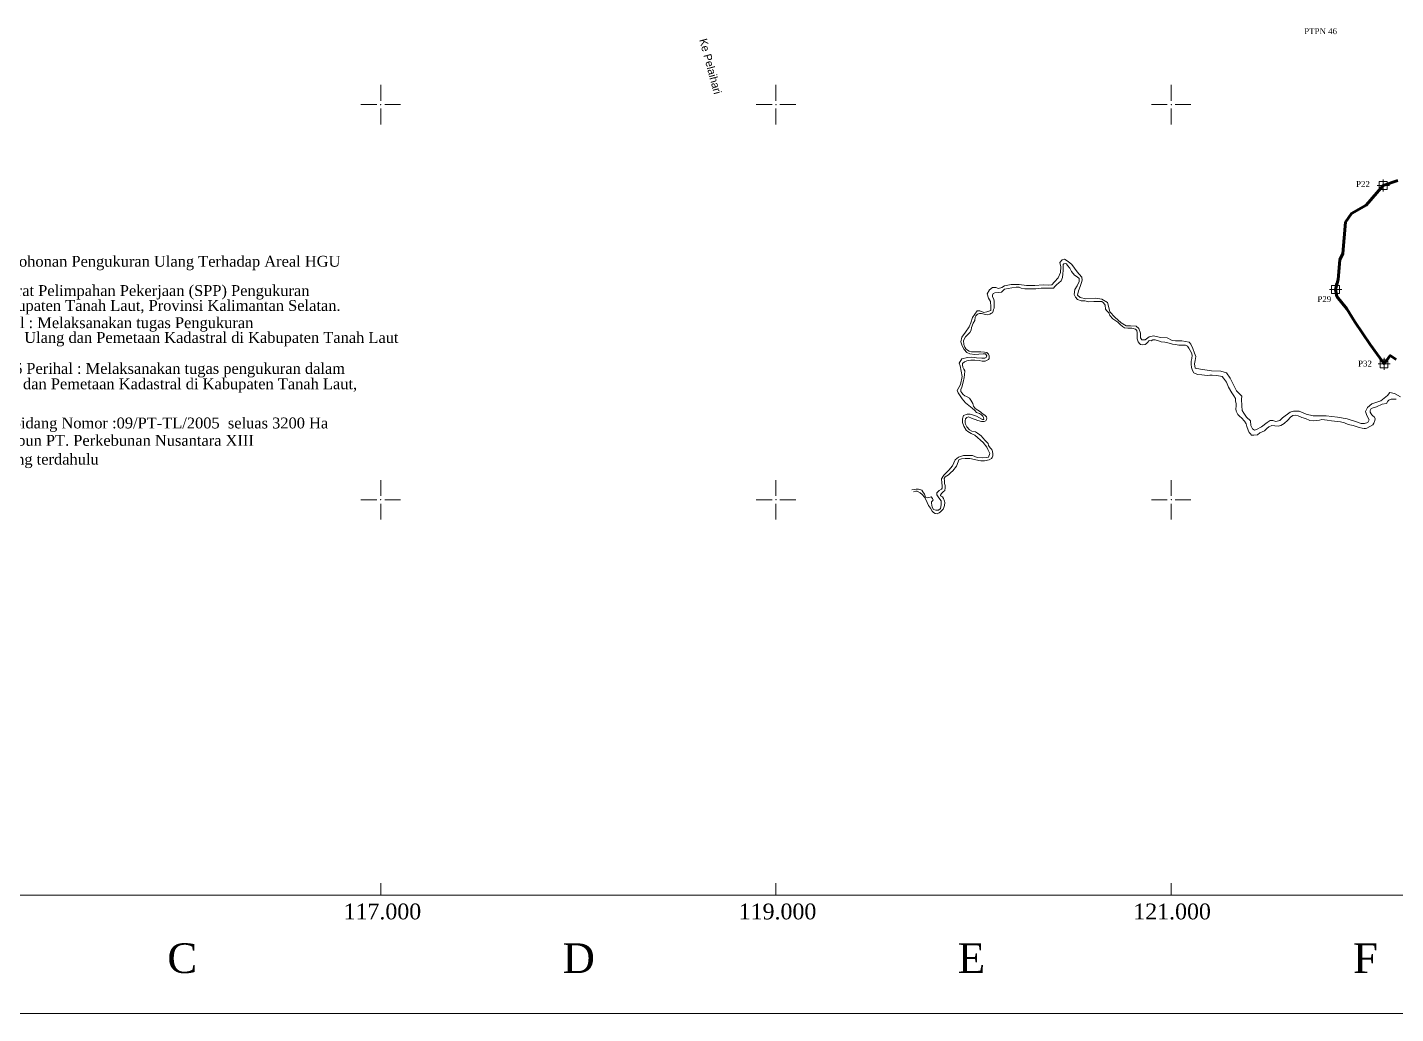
# Model space of a CAD drawing. Header units: inches. Extents: x 110400 to 131000, y 1079400 to 1096600.
# Drawn here: x 115212 to 122136, y 1079400 to 1084391 of the extents above; entities that cross this region are included whole.
import ezdxf

# ---------------------------------------------------------------- set-up
doc = ezdxf.new("R2010")
doc.units = ezdxf.units.IN
doc.header["$MEASUREMENT"] = 0
for name, color, linetype in [('020100', 7, 'Continuous'), ('030100', 160, 'Continuous'), ('110100', 7, 'Continuous'), ('NEW NO PATHOK', 7, 'Continuous'), ('TEXT', 7, 'Continuous')]:
    doc.layers.add(name, color=color, linetype=linetype)
doc.styles.add('Times New Roman', font='times.ttf')

# ---------------------------------------------------------------- blocks, each defined once
blk = doc.blocks.new('dawwfaa')
at = {"layer": '020100', "color": 5, "lineweight": 60}
blk.add_lwpolyline([(122146.7, 1083615.3), (122073.5, 1083590.1), (121986.5, 1083490.3), (121911.6, 1083448.1), (121882.6, 1083404.7), (121868.7, 1083245.7), (121853.6, 1083215.1), (121844.9, 1083115), (121832, 1083064.6), (121838.6, 1083029.6), (121888.3, 1082967.2), (121929.6, 1082901.2), (122007.1, 1082785.6), (122077.5, 1082688.1), (122108.3, 1082729.4), (122138.8, 1082709.5)], dxfattribs=at)
at = {"layer": '030100', "color": 5, "lineweight": 13}
for points in [[(121122, 1082665.3), (121148.1, 1082660.3), (121204.1, 1082652.9), (121251.4, 1082651.6), (121280.1, 1082642.9), (121298.8, 1082615.6), (121314.9, 1082582), (121331.1, 1082552.2), (121357.3, 1082524.8), (121356, 1082508.6), (121357.3, 1082476.3), (121358.5, 1082451.4), (121367.2, 1082437.8), (121380.9, 1082417.9), (121400.8, 1082399.2), (121403.3, 1082376.8), (121412, 1082359.4), (121420.8, 1082353.2), (121432, 1082355.7), (121456.9, 1082369.4), (121485.5, 1082391.8), (121500.4, 1082400.5), (121514.1, 1082400.5), (121530.3, 1082396.7), (121549, 1082400.5), (121563.9, 1082414.1), (121602.5, 1082444), (121618.7, 1082449), (121647.3, 1082449), (121683.4, 1082432.8), (121718.3, 1082425.3), (121753.2, 1082425.3), (121784.3, 1082425.3), (121841.5, 1082417.9), (121890.1, 1082410.4), (121937.4, 1082394.3), (121961.1, 1082386.8), (121978.5, 1082386.8), (121994.7, 1082391.8), (122002.1, 1082405.4), (121989.7, 1082426.6), (121983.5, 1082446.5), (121993.4, 1082466.4), (122015.8, 1082486.3), (122060.7, 1082501.2), (122094.3, 1082527.3), (122106.7, 1082543.5), (122130.4, 1082538.5), (122160.2, 1082521.1)], [(121122, 1082665.3), (121117.3, 1082687.3), (121121.3, 1082705.2), (121124.6, 1082724.5), (121118.6, 1082741.7), (121110, 1082766.3), (121100, 1082786.9), (121091.4, 1082798.2), (121053.5, 1082804.1), (121022.2, 1082804.1), (121004.9, 1082806.8), (120979.7, 1082820.1), (120946.5, 1082822.1), (120910.6, 1082829.4), (120888, 1082824.7), (120868.7, 1082810.1), (120852.1, 1082808.8), (120845.4, 1082820.1), (120845.4, 1082844), (120836.8, 1082867.2), (120822.8, 1082879.2), (120793.6, 1082879.8), (120772.3, 1082880.5), (120747.7, 1082895.7), (120714.1, 1082924.1), (120690.2, 1082950.7), (120683.6, 1082979.9), (120677.6, 1082999.1), (120649, 1083015.7), (120616.4, 1083021), (120567.9, 1083017.1), (120540, 1083024.4), (120526.7, 1083036.3), (120530.7, 1083058.2), (120538.7, 1083079.5), (120546.7, 1083100), (120550, 1083112), (120547.3, 1083126.6), (120534.7, 1083141.2), (120524.7, 1083153.1), (120498, 1083190.7), (120479.4, 1083206), (120460.1, 1083217.3), (120448.1, 1083214), (120436.8, 1083200.7), (120440.8, 1083178.8), (120440.2, 1083150.9), (120428.2, 1083123.7), (120410.3, 1083103.1), (120396.3, 1083088.5), (120379.7, 1083085.9), (120351.8, 1083087.2), (120310.6, 1083083.9), (120267.4, 1083084.5), (120230.1, 1083089.8), (120189.6, 1083089.8), (120157, 1083083.2), (120143.1, 1083073.9), (120126.8, 1083069.4), (120112.8, 1083074.7), (120096.2, 1083074), (120080.2, 1083062.8), (120068.9, 1083042.8), (120075.6, 1083020.9), (120086.2, 1083004.3), (120087.6, 1082977.1), (120086.9, 1082957.2), (120067.6, 1082951.9), (120051.7, 1082948.6), (120031.7, 1082955.9), (120017.8, 1082955.9), (119994.4, 1082923), (119986.5, 1082895.8), (119978.5, 1082875.3), (119958.6, 1082848.7), (119941.3, 1082822.2), (119935.3, 1082799.6), (119941.9, 1082779), (119953.2, 1082759.8), (119965.2, 1082745.2), (119981.2, 1082738.5), (120006.4, 1082735.9), (120027, 1082737.2), (120048.3, 1082738.5), (120059.6, 1082738.5), (120067.6, 1082729.2), (120064.2, 1082720.6), (120057.6, 1082716.6), (120042.3, 1082715.9), (120015.1, 1082717.9), (119990.5, 1082722.6), (119969.2, 1082720.6), (119939.9, 1082714), (119927.3, 1082691.4), (119932, 1082677.4), (119942, 1082623.8), (119933.7, 1082584), (119917.1, 1082552.4), (119922.1, 1082540.8), (119942, 1082510.9), (119958.6, 1082491), (119993.5, 1082464.5), (120006.2, 1082452.2), (120014.8, 1082441.3), (120029.2, 1082436.2), (120040.1, 1082429.3), (120047.5, 1082423.6), (120051, 1082416.7), (120051.5, 1082407), (120044.6, 1082405.8), (120029.2, 1082415), (120014.8, 1082422.4), (119999.9, 1082427.6), (119983.3, 1082432.7), (119968.4, 1082432.7), (119948.9, 1082426.4), (119943.7, 1082409.8), (119943.7, 1082390.9), (119950, 1082372.6), (119963.2, 1082352), (119970.7, 1082345.7), (119987.9, 1082334.8), (120005.6, 1082327.4), (120048.1, 1082290.3), (120066.5, 1082265.6), (120072.8, 1082255.3), (120083.1, 1082233.6), (120076.2, 1082216.4), (120063.6, 1082213.5), (120044.1, 1082211.8), (120017.7, 1082214.7), (119995.3, 1082224.4), (119970.1, 1082225), (119949.5, 1082225), (119923.1, 1082216.4), (119907.6, 1082202.1), (119892.7, 1082171.1), (119875.5, 1082149.4), (119849.7, 1082124.1), (119838, 1082105.4), (119838.6, 1082085.3), (119841.5, 1082071), (119840.9, 1082059), (119838, 1082053.8), (119826, 1082046.4), (119813.4, 1082034.9), (119814, 1082024.6), (119824.3, 1082009.1), (119835.8, 1081994.2), (119835.8, 1081974.2), (119833.5, 1081955.9), (119822, 1081947.3), (119808.8, 1081946.7), (119797.3, 1081950.7), (119791, 1081963.3), (119788.7, 1081973), (119787, 1081983.4), (119787.6, 1081990.2), (119792.7, 1081995.4), (119795, 1082000), (119792.2, 1082007.4), (119785.3, 1082015.4), (119768.1, 1082009.1), (119758.3, 1082010.8), (119755.5, 1082018.9), (119751.4, 1082028.6), (119744, 1082040.6), (119738.2, 1082048.7), (119720.5, 1082053.8), (119709, 1082053.8), (119699.2, 1082051.5), (119687.2, 1082050.4)], [(119695.2, 1082039.5), (119707.8, 1082042.9), (119715.3, 1082043.5), (119729.6, 1082034.9), (119740, 1082027.5), (119752, 1082012.6), (119758.3, 1082001.1), (119765.8, 1081985.6), (119772.1, 1081971.9), (119782.4, 1081957.6), (119791, 1081942.7), (119797.9, 1081935.2), (119805.4, 1081931.2), (119815.1, 1081928.9), (119826.6, 1081934.1), (119832.9, 1081939.2), (119839.2, 1081946.1), (119845.5, 1081953), (119849.5, 1081961.6), (119853, 1081971.3), (119854.1, 1081985.6), (119853.5, 1081993.7), (119848.4, 1082006.3), (119842.1, 1082014.9), (119832.3, 1082020), (119832.3, 1082024), (119836.9, 1082031.5), (119846.7, 1082039.5), (119855.3, 1082047.5), (119857, 1082060.1), (119857, 1082071.6), (119853.5, 1082083), (119852.4, 1082095.6), (119851.8, 1082107.7), (119855.8, 1082116.2), (119873, 1082127.1), (119884.5, 1082137.4), (119894.8, 1082147.2), (119913.3, 1082170), (119921.9, 1082192.9), (119925.9, 1082201.5), (119939.7, 1082206.6), (119956.9, 1082208.4), (119980.4, 1082208.4), (120003.9, 1082203.8), (120026.3, 1082199.2), (120036.6, 1082197.5), (120055.6, 1082196.9), (120078.5, 1082201.5), (120091.1, 1082208.9), (120094.6, 1082214.7), (120097.4, 1082222.1), (120097.4, 1082232.4), (120095.1, 1082244.5), (120092.8, 1082255.3), (120083.7, 1082262.8), (120075.1, 1082274.2), (120073.9, 1082284.6), (120066.5, 1082291.4), (120057.9, 1082299.4), (120046.4, 1082313.8), (120037.8, 1082323.5), (120031.5, 1082329.2), (120020, 1082337.3), (120009.1, 1082344.7), (119991.3, 1082347.6), (119978.7, 1082354.4), (119965.5, 1082369.3), (119959.2, 1082382.4), (119956.9, 1082389.3), (119956.9, 1082400.1), (119958.6, 1082409.3), (119966.1, 1082417.3), (119974.7, 1082419.6), (119989.6, 1082413.9), (120021.1, 1082400.7), (120040.1, 1082395.6), (120053.3, 1082395.6), (120061.3, 1082400.1), (120064.7, 1082406.4), (120066.5, 1082412.7), (120065.9, 1082420.2), (120057.3, 1082428.2), (120044.1, 1082437.4), (120035.5, 1082444.8), (120021.1, 1082452.8), (120008.5, 1082461.4), (120003.9, 1082466.6), (119999.4, 1082474), (119998.2, 1082480.3), (119996.5, 1082487.8), (119986.2, 1082503.8), (119978.7, 1082514.1), (119964.4, 1082522.7), (119956.3, 1082526.7), (119947.2, 1082533), (119940.3, 1082540.5), (119935.7, 1082548.5), (119935.7, 1082557.7), (119940.3, 1082570.3), (119947.1, 1082595.9), (119952.8, 1082618.2), (119954.6, 1082632.5), (119955.1, 1082652), (119950, 1082661.8), (119946.5, 1082671.5), (119943.7, 1082683), (119943.7, 1082690.4), (119953.4, 1082697.8), (119966.6, 1082703), (119986.7, 1082705.9), (120006.2, 1082705.9), (120028, 1082704.7), (120043.5, 1082701.3), (120059, 1082701.3), (120068.1, 1082705.9), (120075, 1082709.9), (120079, 1082715.6), (120079, 1082720.8), (120078.5, 1082728.2), (120076.2, 1082736.2), (120067.6, 1082745.4), (120055.5, 1082747.7), (120037.2, 1082748.3), (120014.8, 1082749.4), (120004.5, 1082749.4), (119989.6, 1082749.4), (119976.9, 1082752.8), (119968.9, 1082757.4), (119961.4, 1082764.3), (119956.3, 1082772.9), (119950, 1082786.6), (119948.8, 1082805.9), (119959.2, 1082824.8), (119971.2, 1082835.7), (119980.9, 1082846), (119987.8, 1082859.2), (119990.1, 1082872.4), (119998.7, 1082893), (120006.2, 1082907.9), (120007.9, 1082923.4), (120010.8, 1082931.4), (120020, 1082939.4), (120030.8, 1082942.8), (120040.6, 1082942.3), (120053.8, 1082938.8), (120069.9, 1082936.5), (120083, 1082939.4), (120090.5, 1082944.6), (120095.7, 1082946.9), (120099.7, 1082954.9), (120101.4, 1082962.3), (120104.3, 1082969.8), (120104.3, 1082978.9), (120103.9, 1083003.4), (120102.2, 1083014.9), (120095.3, 1083026.4), (120095.3, 1083034.9), (120099.9, 1083044.7), (120106.8, 1083048.1), (120126.8, 1083048.7), (120141.8, 1083050.4), (120157.2, 1083065.3), (120175, 1083069.9), (120192.8, 1083072.2), (120215.2, 1083075.6), (120230.1, 1083075.6), (120241.6, 1083071), (120259.3, 1083068.2), (120285.7, 1083067.6), (120315, 1083068.2), (120341.4, 1083071), (120367.7, 1083071), (120390.7, 1083071), (120398.1, 1083071), (120405, 1083071), (120411.9, 1083080.2), (120419.4, 1083087.6), (120443.5, 1083108.8), (120449.2, 1083124.9), (120450.9, 1083143.2), (120453.8, 1083161), (120453.8, 1083174.1), (120452.6, 1083182.7), (120453.8, 1083190.8), (120456.6, 1083194.2), (120465.2, 1083195.9), (120471, 1083194.2), (120476.1, 1083186.2), (120486.5, 1083173), (120495.6, 1083154.7), (120510.6, 1083137.5), (120524.3, 1083128.3), (120534.6, 1083120.3), (120534.1, 1083104.3), (120524.3, 1083083.6), (120512.3, 1083064.2), (120508.8, 1083039), (120515.1, 1083024.6), (120526.6, 1083013.7), (120544.4, 1083007.4), (120563.3, 1083006.3), (120583.4, 1083002.3), (120608.6, 1083002.9), (120619.5, 1083004), (120648.7, 1083003.1), (120657.3, 1082996.8), (120665.4, 1082984.2), (120667.1, 1082965.3), (120674.6, 1082956.1), (120683.7, 1082945.8), (120688.9, 1082932), (120705, 1082916.6), (120730.2, 1082898.8), (120742.2, 1082886.8), (120753.7, 1082876.5), (120763.5, 1082870.7), (120781.2, 1082868.5), (120800.2, 1082869), (120820.2, 1082863.9), (120826, 1082856.4), (120828.3, 1082845.5), (120827.7, 1082828.4), (120827.7, 1082815.2), (120832.9, 1082799.7), (120839.7, 1082791.7), (120844.9, 1082786.5), (120857, 1082783.7), (120868.4, 1082786.5), (120875.3, 1082791.1), (120882.2, 1082797.4), (120886.2, 1082803.7), (120892.5, 1082806), (120899.4, 1082804.3), (120906.9, 1082808.9), (120918.9, 1082808.9), (120935.5, 1082803.7), (120949.9, 1082799.1), (120967.7, 1082798), (120989.4, 1082793.4), (121006.1, 1082787.7), (121021, 1082786.5), (121039.3, 1082782.5), (121053.1, 1082782.5), (121061.1, 1082783.1), (121072.6, 1082783.1), (121082.4, 1082776.8), (121089.2, 1082767.6), (121102.2, 1082743.6), (121105.7, 1082731.6), (121105.1, 1082715.6), (121101.1, 1082700.7), (121101.6, 1082686.4), (121102.2, 1082669.2), (121107.4, 1082653.7), (121114.8, 1082641.7), (121132.6, 1082634.2), (121155, 1082632.5), (121182.5, 1082629.1), (121196.3, 1082631.4), (121207.2, 1082631.4), (121230.7, 1082628.5), (121258.8, 1082624.5), (121264.5, 1082615.3), (121279.4, 1082594.7), (121289.8, 1082569.5), (121306.4, 1082541.4), (121316.7, 1082526.5), (121325, 1082512.8), (121325.5, 1082500.8), (121329, 1082484.8), (121329, 1082474.5), (121326.7, 1082459.6), (121329.6, 1082448.1), (121337, 1082432.1), (121346.8, 1082421.2), (121355.4, 1082414.3), (121370.3, 1082397.7), (121378.9, 1082385.1), (121382.3, 1082371.3), (121389.2, 1082352.4), (121394.9, 1082341), (121400.7, 1082333.5), (121406.4, 1082327.8), (121419, 1082326.7), (121436.8, 1082329.5), (121449.4, 1082338.1), (121471.8, 1082349.6), (121483.3, 1082361), (121493.6, 1082369.6), (121508.5, 1082375.4), (121524.6, 1082374.2), (121541.8, 1082372.5), (121554.4, 1082376.5), (121571, 1082386.8), (121591.1, 1082402.9), (121603.7, 1082418.9), (121616.3, 1082426.9), (121627.8, 1082428.6), (121642.2, 1082424.6), (121661.7, 1082417.2), (121678.9, 1082411.4), (121701.2, 1082401.7), (121720.2, 1082400), (121732.8, 1082400.6), (121750.6, 1082402.3), (121761.5, 1082405.7), (121789, 1082402.3), (121811.4, 1082399.4), (121826.8, 1082398.3), (121856.7, 1082393.7), (121877.3, 1082389.1), (121896.3, 1082380.5), (121920.9, 1082375.4), (121941, 1082369.1), (121951.9, 1082366.2), (121966.8, 1082363.3), (121977.1, 1082361), (121983.4, 1082361), (121989.2, 1082362.8), (122020.1, 1082378.8), (122025.8, 1082388.5), (122029.9, 1082401.1), (122032.2, 1082409.1), (122029.3, 1082418.3), (122020.7, 1082424.6), (122016.1, 1082429.8), (122011.5, 1082435.5), (122007.5, 1082444.1), (122007.5, 1082452.1), (122011.5, 1082461.8), (122038.5, 1082469.9), (122067.7, 1082484.2), (122089.5, 1082486.5), (122096.4, 1082498.5), (122101, 1082503.7), (122113.6, 1082509.4), (122138.3, 1082510)]]:
    blk.add_lwpolyline(points, dxfattribs=at)
at = {"layer": '110100', "color": 5, "lineweight": 13}
for p, q in [((117000.2, 1084019.7), (117000.2, 1084099.7)), ((117000.2, 1084019.7), (117000.2, 1084099.7)), ((119000.2, 1084019.7), (119000.2, 1084099.7)), ((121000.2, 1084019.7), (121000.2, 1084099.7)), ((116900.2, 1083999.7), (116980.2, 1083999.7)), ((116900.2, 1083999.7), (116980.2, 1083999.7)), ((117020.2, 1083999.7), (117100.2, 1083999.7)), ((117020.2, 1083999.7), (117100.2, 1083999.7)), ((118900.2, 1083999.7), (118980.2, 1083999.7)), ((119020.2, 1083999.7), (119100.2, 1083999.7)), ((120900.2, 1083999.7), (120980.2, 1083999.7)), ((121020.2, 1083999.7), (121100.2, 1083999.7)), ((117000.2, 1083899.7), (117000.2, 1083979.7)), ((117000.2, 1083899.7), (117000.2, 1083979.7)), ((119000.2, 1083899.7), (119000.2, 1083979.7)), ((121000.2, 1083899.7), (121000.2, 1083979.7)), ((117000.2, 1082019.7), (117000.2, 1082099.7)), ((117000.2, 1082019.7), (117000.2, 1082099.7)), ((119000.2, 1082019.7), (119000.2, 1082099.7)), ((121000.2, 1082019.7), (121000.2, 1082099.7)), ((116900.2, 1081999.7), (116980.2, 1081999.7)), ((116900.2, 1081999.7), (116980.2, 1081999.7)), ((117000.2, 1081899.7), (117000.2, 1081979.7)), ((117000.2, 1081899.7), (117000.2, 1081979.7)), ((117020.2, 1081999.7), (117100.2, 1081999.7)), ((117020.2, 1081999.7), (117100.2, 1081999.7)), ((118900.2, 1081999.7), (118980.2, 1081999.7)), ((119000.2, 1081899.7), (119000.2, 1081979.7)), ((119020.2, 1081999.7), (119100.2, 1081999.7)), ((120900.2, 1081999.7), (120980.2, 1081999.7)), ((121000.2, 1081899.7), (121000.2, 1081979.7)), ((121020.2, 1081999.7), (121100.2, 1081999.7)), ((117000, 1080000), (117000, 1080060)), ((119000, 1080000), (119000, 1080060)), ((121000, 1080000), (121000, 1080060))]:
    blk.add_line(p, q, dxfattribs=at)
for points in [[(110400.2, 1096599.7), (131000.2, 1096599.7), (131000.2, 1079399.7), (110400.2, 1079399.7)], [(127000, 1080000), (111000, 1080000), (111000, 1096000), (127000, 1096000)]]:
    blk.add_lwpolyline(points, close=True, dxfattribs=at)
for p in [(117000, 1084000), (117000, 1084000), (119000, 1084000), (121000, 1084000), (117000, 1082000), (117000, 1082000), (119000, 1082000), (121000, 1082000)]:
    blk.add_point(p, dxfattribs=at)
at = {"layer": 'NEW NO PATHOK', "color": 5, "lineweight": 13}
for points in [[(122042.8, 1083590.1), (122104.2, 1083590.1), (122073.5, 1083590.1), (122073.5, 1083620.8), (122073.5, 1083559.4), (122073.5, 1083570.3), (122092.8, 1083570.3), (122092.8, 1083609.9), (122053.1, 1083609.9), (122053.1, 1083570.3), (122073.5, 1083570.3)], [(121801.4, 1083064.1), (121862.8, 1083064.1), (121832.1, 1083064.1), (121832.1, 1083094.8), (121832.1, 1083033.3), (121832.1, 1083044.2), (121851.4, 1083044.2), (121851.4, 1083083.9), (121811.7, 1083083.9), (121811.7, 1083044.2), (121832.1, 1083044.2)], [(122046.7, 1082688.1), (122108.2, 1082688.1), (122077.5, 1082688.1), (122077.5, 1082718.8), (122077.5, 1082657.3), (122077.5, 1082668.3), (122096.7, 1082668.3), (122096.7, 1082707.9), (122057.1, 1082707.9), (122057.1, 1082668.3), (122077.5, 1082668.3)]]:
    blk.add_lwpolyline(points, dxfattribs=at)
at = {"layer": '110100', "color": 5, "lineweight": 13, "style": 'Times New Roman'}
for s, height, p in [('a. Surat Permohonan Nomor : Pelai/X/13/II/2016 tanggal 3 Februari 2016 Perihal : Permohonan Pengukuran Ulang Terhadap Areal HGU ', 55, (112218.8, 1083179.5)), ('b. Surat Pelimpahan Nomor : 1920/16.1-300/IV/2016 tanggal 27 April 2016 Perihal : Surat Pelimpahan Pekerjaan (SPP) Pengukuran', 55, (112218.8, 1083031.3)), ('Bidang Tanah PT. Perkebunan Nusantara XIII seluas ± 3.200 Ha yang terletak di Kabupaten Tanah Laut, Provinsi Kalimantan Selatan.', 55, (112308, 1082955.9)), ('c. Surat Tugas Pengukuran Nomor : 9/St-17.00/VIII/2016 tanggal 9 Agustus 2016 perihal : Melaksanakan tugas Pengukuran ', 55, (112218.8, 1082868.8)), ('dalam Pelaksanaan Pengukuran dan Pemetaan, yaitu pengukuran kegiatan Pengukuran Ulang dan Pemetaan Kadastral di Kabupaten Tanah Laut', 55, (112298.8, 1082794)), ('d. Surat Tugas Pengukuran Nomor : 351/St-400-63.01/VIII/2016 tanggal 9 Agustus 2016 Perihal : Melaksanakan tugas pengukuran dalam', 55, (112218.8, 1082637.2)), ('pelaksanaan Pengukuran dan Pemetaan, yaitu pengukuran kegiatan Pengukuran Ulang dan Pemetaan Kadastral di Kabupaten Tanah Laut, ', 55, (112297.2, 1082559.5)), ('2. Peta  ini tetap dikeluarkan NIB dan Nomor Peta Bidang, Namun tidak mematikan Peta bidang Nomor :09/PT-TL/2005  seluas 3200 Ha', 55, (112154.6, 1082361.2)), ('3. Peta ini dikeluarkan hanya untuk mengetahui keadaan bidang tanah tersebut dan luas kebun PT. Perkebunan Nusantara XIII ', 55, (112157, 1082273.3)), ('4. Segala sesuatu tentang hak dan yang ada didalamnya tetap mengacu pada nomor hak yang terdahulu', 55, (112154.2, 1082178.1)), ('117.000', 80, (116812.2, 1079876.7)), ('119.000', 80, (118811.6, 1079876.7)), ('121.000', 80, (120808.3, 1079876.7)), ('C', 150, (115920.3, 1079605.5)), ('D', 150, (117920.3, 1079605.5)), ('E', 150, (119920.3, 1079605.5)), ('F', 150, (121920.3, 1079605.5))]:
    blk.add_text(s, height=height, dxfattribs=at).set_placement(p)
at = {"layer": 'NEW NO PATHOK', "color": 5, "lineweight": 13, "style": 'Times New Roman'}
for s, p in [('PTPN 46', (121673.3, 1084356.5)), ('P22', (121935.6, 1083583.4)), ('P29', (121739.7, 1083000.7)), ('P32', (121945.8, 1082674.4))]:
    blk.add_text(s, height=29.74, dxfattribs=at).set_placement(p)
blk = doc.blocks.new('jawjwd')
at = {"layer": 'TEXT', "color": 3}
blk.add_text('Ke Pelaihari', height=40, rotation=285.1543, dxfattribs=at).set_placement((118611.5, 1084327.7, -31.7))

msp = doc.modelspace()

# ---------------------------------------------------------------- block references
msp.add_blockref('jawjwd', (0, 0))
at = {"layer": 'TEXT'}
msp.add_blockref('dawwfaa', (0, 0), dxfattribs=at)

doc.saveas('drawing.dxf')
